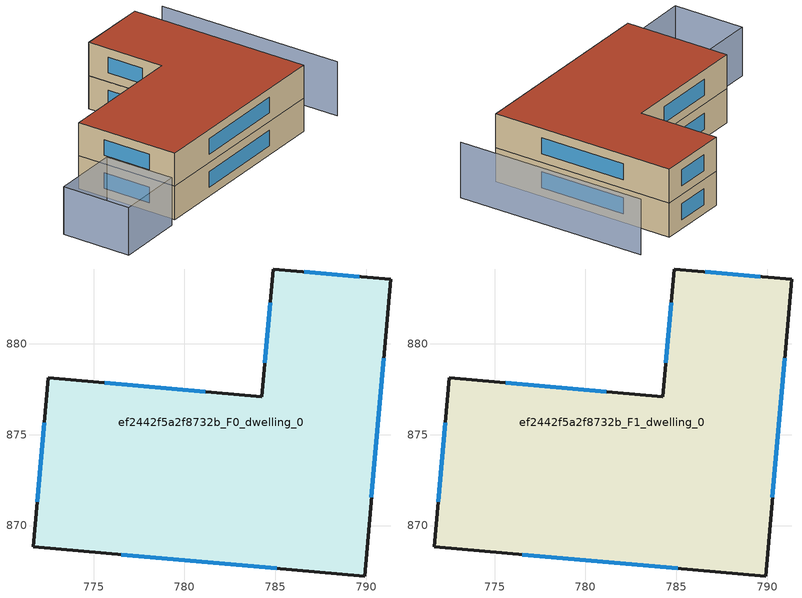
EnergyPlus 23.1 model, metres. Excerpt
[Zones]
ef2442f5a2f8732b_F0_dwelling_0
 floor ground (EU_floor_Construction): 791.35,883.55 789.92,867.22 771.68,868.83 772.5,878.13 784.26,877.1 784.88,884.12 z0
 wall outside (EU_wall_Construction): 771.68,868.83 789.92,867.22 791.35,883.55 784.88,884.12 784.26,877.1 772.5,878.13 771.68,868.83 z0:3
 window (EU_Window_Construction): 776.53,868.4 785.07,867.65 / 772.28,875.66 771.9,871.3 / 781.14,877.37 775.63,877.86 / 784.72,882.26 784.43,878.96 / 789.63,883.7 786.6,883.97 / 790.3,871.56 790.97,879.21 z0.8:2.2
ef2442f5a2f8732b_F1_dwelling_0
 floor to ef2442f5a2f8732b_F0_dwelling_0 (EU_floor_Construction): 791.35,883.55 789.92,867.22 771.68,868.83 772.5,878.13 784.26,877.1 784.88,884.12 z3
 wall outside (EU_wall_Construction): 771.68,868.83 789.92,867.22 791.35,883.55 784.88,884.12 784.26,877.1 772.5,878.13 771.68,868.83 z3:6
 window (EU_Window_Construction): 776.53,868.4 785.07,867.65 / 772.28,875.66 771.9,871.3 / 781.14,877.37 775.63,877.86 / 784.72,882.26 784.43,878.96 / 789.63,883.7 786.6,883.97 / 790.3,871.56 790.97,879.21 z3.8:5.2
 roof outside (EU_roof_Construction): 789.92,867.22 791.35,883.55 784.88,884.12 784.26,877.1 772.5,878.13 771.68,868.83 z6
shading: 770.7,868.58 764.57,869.1 / 764.57,869.1 765.11,875.38 / 765.11,875.38 771.24,874.86 / 771.24,874.86 770.7,868.58 z0:4.3; 793.57,866.16 795.01,883.06 z0:4.9
[Building]
EU S2 Campaign: North Axis=0; Terrain=City; Solar Distribution=FullExterior
[Site:Location]
Cape.Town.Intl.AP: Latitude=-33.965; Longitude=18.602; Time Zone=2; Elevation=46
[SizingPeriod:WeatherFileDays]
AnnualSizingPeriod: Begin Month=1; Begin Day of Month=1; End Month=12; End Day of Month=31; Day of Week for Start Day=Monday; Use Weather File Daylight Saving Period=No; Use Weather File Rain and Snow Indicators=No
[MATERIAL]
EU_InternalMass_Material: Roughness=MediumRough; Thickness=0.1; Conductivity=1; Density=1800; Specific Heat=900; Thermal Absorptance=0.9; Solar Absorptance=0.7; Visible Absorptance=0.7
[MATERIAL:NOMASS] Roughness=MediumRough; Thermal Absorptance=0.9; Solar Absorptance=0.7; Visible Absorptance=0.7
Name | Thermal Resistance
EU_wall_NoMass | 0.49467
EU_roof_NoMass | 0.448442
EU_floor_NoMass | 1.33616
[WINDOWMATERIAL:SIMPLEGLAZINGSYSTEM]
EU_Window_SimpleGlazing: UFactor=4.49049; Solar Heat Gain Coefficient=0.75; Visible Transmittance=0.75
[CONSTRUCTION]
EU_wall_Construction: EU_wall_NoMass
EU_roof_Construction: EU_roof_NoMass
EU_floor_Construction: EU_floor_NoMass
EU_Window_Construction: EU_Window_SimpleGlazing
EU_InternalMass_Construction: EU_InternalMass_Material
[ZONE] Type=1; Multiplier=1; Ceiling Height=autocalculate; Volume=650.547; Floor Area=autocalculate; Part of Total Floor Area=Yes
ef2442f5a2f8732b_F0_dwelling_0; ef2442f5a2f8732b_F1_dwelling_0
[INTERNALMASS] Construction=EU_InternalMass_Construction; Surface Area=216.849
Name | Zone or ZoneList
ef2442f5a2f8732b_F0_dwelling_0_EU_InternalMass | ef2442f5a2f8732b_F0_dwelling_0
ef2442f5a2f8732b_F1_dwelling_0_EU_InternalMass | ef2442f5a2f8732b_F1_dwelling_0
[OTHEREQUIPMENT] Fuel Type=Electricity; Design Level Calculation Method=Watts/Area; Power per Zone Floor Area=1; Fraction Latent=0; Fraction Radiant=0; Fraction Lost=0; Carbon Dioxide Generation Rate=0; EndUse Subcategory=EU_Step8_InternalGains
Name | Zone or ZoneList or Space or SpaceList | Schedule
EU_Step8_InternalGain_ef2442f5a2f8732b_F0_dwelling_0_f000 | ef2442f5a2f8732b_F0_dwelling_0 | EU_Step8_GainSchedule_ef2442f5a2f8732b_F0_dwelling_0_f000
EU_Step8_InternalGain_ef2442f5a2f8732b_F1_dwelling_0_f000 | ef2442f5a2f8732b_F1_dwelling_0 | EU_Step8_GainSchedule_ef2442f5a2f8732b_F1_dwelling_0_f000
[ZONEVENTILATION:DESIGNFLOWRATE] Schedule=EU_AlwaysOn; Design Flow Rate Calculation Method=AirChanges/Hour; Air Changes per Hour=0.665257; Ventilation Type=Natural; Fan Pressure Rise=0; Fan Total Efficiency=1; Constant Term Coefficient=1; Temperature Term Coefficient=0; Velocity Term Coefficient=0; Velocity Squared Term Coefficient=0; Minimum Indoor Temperature=-100; Maximum Indoor Temperature=100; Delta Temperature=-100; Minimum Outdoor Temperature=-100; Maximum Outdoor Temperature=100; Maximum Wind Speed=40
Name | Zone or ZoneList or Space or SpaceList
EU_ConstantAir_ef2442f5a2f8732b_F0_dwelling_0 | ef2442f5a2f8732b_F0_dwelling_0
EU_ConstantAir_ef2442f5a2f8732b_F1_dwelling_0 | ef2442f5a2f8732b_F1_dwelling_0
[HVACTEMPLATE:THERMOSTAT] Constant Heating Setpoint=20; Constant Cooling Setpoint=50
EU_HeatOnly_ef2442f5a2f8732b_F0_dwelling_0; EU_HeatOnly_ef2442f5a2f8732b_F1_dwelling_0
[HVACTEMPLATE:ZONE:IDEALLOADSAIRSYSTEM] System Availability Schedule=EU_AlwaysOn; Maximum Heating Supply Air Temperature=50; Minimum Cooling Supply Air Temperature=13; Maximum Heating Supply Air Humidity Ratio=0.0156; Minimum Cooling Supply Air Humidity Ratio=0.0077; Heating Limit=NoLimit; Cooling Limit=NoLimit; Heating Availability Schedule=EU_AlwaysOn; Cooling Availability Schedule=EU_CoolingOff; Dehumidification Control Type=ConstantSensibleHeatRatio; Cooling Sensible Heat Ratio=0.7; Dehumidification Setpoint=60; Humidification Control Type=None; Humidification Setpoint=30; Outdoor Air Method=None; Outdoor Air Flow Rate per Person=0.00944; Outdoor Air Flow Rate per Zone Floor Area=0; Outdoor Air Flow Rate per Zone=0; Demand Controlled Ventilation Type=None; Outdoor Air Economizer Type=NoEconomizer; Heat Recovery Type=None; Sensible Heat Recovery Effectiveness=0.7; Latent Heat Recovery Effectiveness=0.65
Name | Template Thermostat
ef2442f5a2f8732b_F0_dwelling_0 | EU_HeatOnly_ef2442f5a2f8732b_F0_dwelling_0
ef2442f5a2f8732b_F1_dwelling_0 | EU_HeatOnly_ef2442f5a2f8732b_F1_dwelling_0
[SIZING:ZONE] Zone Cooling Design Supply Air Temperature Input Method=SupplyAirTemperature; Zone Cooling Design Supply Air Temperature=13; Zone Heating Design Supply Air Temperature Input Method=SupplyAirTemperature; Zone Heating Design Supply Air Temperature=50; Zone Cooling Design Supply Air Humidity Ratio=0.008; Zone Heating Design Supply Air Humidity Ratio=0.008; Cooling Design Air Flow Method=DesignDay; Cooling Design Air Flow Rate=0; Cooling Minimum Air Flow per Zone Floor Area=0.000762; Cooling Minimum Air Flow=0; Cooling Minimum Air Flow Fraction=0.2; Heating Design Air Flow Method=DesignDay; Heating Design Air Flow Rate=0; Heating Maximum Air Flow per Zone Floor Area=0.002032; Heating Maximum Air Flow=0.141576; Heating Maximum Air Flow Fraction=0.3; Account for Dedicated Outdoor Air System=No; Dedicated Outdoor Air System Control Strategy=NeutralSupplyAir; Dedicated Outdoor Air Low Setpoint Temperature for Design=autosize; Dedicated Outdoor Air High Setpoint Temperature for Design=autosize; Zone Load Sizing Method=Sensible Load Only No Latent Load; Zone Latent Cooling Design Supply Air Humidity Ratio Input Method=HumidityRatioDifference; Zone Cooling Design Supply Air Humidity Ratio Difference=0.005; Zone Latent Heating Design Supply Air Humidity Ratio Input Method=HumidityRatioDifference; Zone Humidification Design Supply Air Humidity Ratio Difference=0.005
ef2442f5a2f8732b_F0_dwelling_0; ef2442f5a2f8732b_F1_dwelling_0
[SCHEDULE:CONSTANT]
Name | Hourly Value
EU_AlwaysOn | 1
EU_CoolingOff | 0
[SCHEDULE:FILE] Column Number=1; Rows to Skip at Top=0; Number of Hours of Data=8760; Column Separator=Comma; Interpolate to Timestep=No; Minutes per Item=60; Adjust Schedule for Daylight Savings=Yes
Name | File
EU_Step8_GainSchedule_ef2442f5a2f8732b_F0_dwelling_0_f000 | ../../schedules/ef2442f5a2f8732b/ef2442f5a2f8732b_F0_dwelling_0_f000_gain.csv
EU_Step8_GainSchedule_ef2442f5a2f8732b_F1_dwelling_0_f000 | ../../schedules/ef2442f5a2f8732b/ef2442f5a2f8732b_F1_dwelling_0_f000_gain.csv
